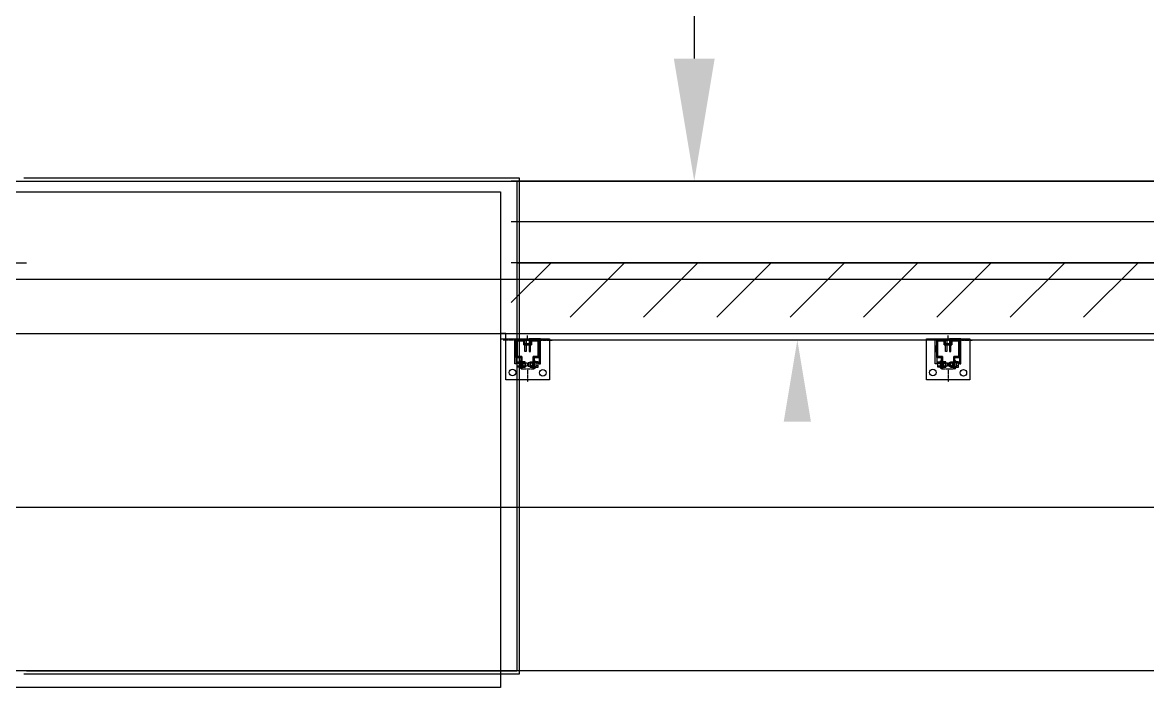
# Model space of a CAD drawing. Header units: millimetres. Extents: x 2191 to 43870, y 1353 to 35626.
# Drawn here: x 34415 to 36480, y 4046 to 5267 of the extents above; entities that cross this region are included whole.
import ezdxf

# ---------------------------------------------------------------- set-up
doc = ezdxf.new("R2010")
doc.units = ezdxf.units.MM
doc.linetypes.add('CENTER', pattern=[2, 1.25, -0.25, 0.25, -0.25])
for name, color, linetype in [('01-中心柱CEN', 1, 'CENTER'), ('01-標註', 252, 'Continuous'), ('03-掛片', 12, 'Continuous'), ('05-M40', 3, 'Continuous'), ('05-柱基板', 3, 'Continuous'), ('09-M6', 7, 'Continuous'), ('12-動線', 6, 'Continuous'), ('archi', 8, 'Continuous'), ('HATCH', 5, 'Continuous'), ('OPEN', 4, 'Continuous'), ('標的物', 1, 'Continuous'), ('標示', 3, 'Continuous')]:
    doc.layers.add(name, color=color, linetype=linetype)

msp = doc.modelspace()

# ---------------------------------------------------------------- linework, layer by layer
for p, q in [((35292.17754, 4695.79086, 3000), (35292.17754, 4685.79086, 3000)), ((35302.17754, 4695.79086, 3000), (35292.17754, 4695.79086, 3000)), ((35292.17754, 4695.79086, 3000), (35292.17754, 4685.79086, 3000)), ((35302.17754, 4695.79086, 3000), (35292.17754, 4695.79086, 3000)), ((35302.17754, 4685.79086, 3000), (35302.17754, 4695.79086, 3000)), ((35302.17754, 4685.79086, 3000), (35302.17754, 4695.79086, 3000)), ((35292.17754, 4685.79086, 3000), (35302.17754, 4685.79086, 3000)), ((35292.17754, 4685.79086, 3000), (35302.17754, 4685.79086, 3000)), ((15441.38937, 4378.69297), (39363.6462, 4376.69297)), ((15441.38937, 4078.69297), (39663.6462, 4076.69297))]:
    msp.add_line(p, q)
at = {"layer": '01-中心柱CEN'}
for p, q in [((35342.17754, 4683.79086, 3000), (35342.17754, 4692.33288, 3000)), ((36114.17754, 4683.79086, 3000), (36114.17754, 4692.33288, 3000)), ((35321.17754, 4683.79086, 3000), (35297.38937, 4683.79086, 3000)), ((35336.67754, 4683.79086, 3000), (35347.67754, 4683.79086, 3000)), ((35363.17754, 4683.79086, 3000), (35386.96572, 4683.79086, 3000)), ((36093.17754, 4683.79086, 3000), (36069.38937, 4683.79086, 3000)), ((36108.67754, 4683.79086, 3000), (36119.67754, 4683.79086, 3000)), ((36135.17754, 4683.79086, 3000), (36158.96572, 4683.79086, 3000)), ((35331.77754, 4630.79086, 3000), (35352.57754, 4630.79086, 3000)), ((35342.17754, 4630.79086, 3000), (35342.17754, 4607.0495, 3000)), ((36103.77754, 4630.79086, 3000), (36124.57754, 4630.79086, 3000)), ((36114.17754, 4630.79086, 3000), (36114.17754, 4607.0495, 3000))]:
    msp.add_line(p, q, dxfattribs=at)
at = {"layer": '01-標註'}
msp.add_line((35956.95201, 4683.79086, 3000), (35777.33712, 4683.79086, 3000), dxfattribs=at)
at = {"layer": '01-標註', "lineweight": 50}
msp.add_solid([(35812.33712, 4533.79086, 3000), (35862.33712, 4533.79086, 3000), (35837.33712, 4683.79086, 3000)], dxfattribs=at)
at = {"layer": '03-掛片'}
for p, q in [((35321.17754, 4672.76892, 3000), (35318.67754, 4672.76892, 3000)), ((35363.17754, 4672.76892, 3000), (35365.67754, 4672.76892, 3000)), ((36093.17754, 4672.76892, 3000), (36090.67754, 4672.76892, 3000)), ((36135.17754, 4672.76892, 3000), (36137.67754, 4672.76892, 3000)), ((35321.17754, 4667.79086, 3000), (35318.67754, 4667.79086, 3000)), ((35321.17754, 4662.81281, 3000), (35318.67754, 4662.81281, 3000)), ((35363.17754, 4667.79086, 3000), (35365.67754, 4667.79086, 3000)), ((35363.17754, 4662.81281, 3000), (35365.67754, 4662.81281, 3000)), ((36093.17754, 4667.79086, 3000), (36090.67754, 4667.79086, 3000)), ((36093.17754, 4662.81281, 3000), (36090.67754, 4662.81281, 3000)), ((36135.17754, 4667.79086, 3000), (36137.67754, 4667.79086, 3000)), ((36135.17754, 4662.81281, 3000), (36137.67754, 4662.81281, 3000))]:
    msp.add_line(p, q, dxfattribs=at)
at = {"layer": '03-掛片', "elevation": 3000}
for points in [[(35337.17754, 4686.29086), (35339.67754, 4686.29086), (35339.67754, 4662.79086), (35337.17754, 4662.79086), (35337.17754, 4683.79086), (35321.17754, 4683.79086), (35321.17754, 4640.29086), (35318.67754, 4640.29086), (35318.67754, 4686.29086), (35338.17754, 4686.29086)], [(35347.17754, 4686.29086), (35344.67754, 4686.29086), (35344.67754, 4662.79086), (35347.17754, 4662.79086), (35347.17754, 4683.79086), (35363.17754, 4683.79086), (35363.17754, 4640.29086), (35365.67754, 4640.29086), (35365.67754, 4686.29086), (35346.17754, 4686.29086)], [(36109.17754, 4686.29086), (36111.67754, 4686.29086), (36111.67754, 4662.79086), (36109.17754, 4662.79086), (36109.17754, 4683.79086), (36093.17754, 4683.79086), (36093.17754, 4640.29086), (36090.67754, 4640.29086), (36090.67754, 4686.29086), (36110.17754, 4686.29086)], [(36119.17754, 4686.29086), (36116.67754, 4686.29086), (36116.67754, 4662.79086), (36119.17754, 4662.79086), (36119.17754, 4683.79086), (36135.17754, 4683.79086), (36135.17754, 4640.29086), (36137.67754, 4640.29086), (36137.67754, 4686.29086), (36118.17754, 4686.29086)]]:
    msp.add_lwpolyline(points, dxfattribs=at)
at = {"layer": '03-掛片', "lineweight": -3, "elevation": 3000}
for points in [[(35318.67754, 4672.76892), (35318.67754, 4662.81281), (35321.17754, 4662.81281), (35321.17754, 4672.76892)], [(35363.17754, 4672.76892), (35363.17754, 4662.81281), (35365.67754, 4662.81281), (35365.67754, 4672.76892)], [(36090.67754, 4672.76892), (36090.67754, 4662.81281), (36093.17754, 4662.81281), (36093.17754, 4672.76892)], [(36135.17754, 4672.76892), (36135.17754, 4662.81281), (36137.67754, 4662.81281), (36137.67754, 4672.76892)], [(35318.67754, 4667.79086), (35318.67754, 4662.81281), (35321.17754, 4662.81281), (35321.17754, 4667.79086)], [(35363.17754, 4667.79086), (35363.17754, 4662.81281), (35365.67754, 4662.81281), (35365.67754, 4667.79086)], [(36090.67754, 4667.79086), (36090.67754, 4662.81281), (36093.17754, 4662.81281), (36093.17754, 4667.79086)], [(36135.17754, 4667.79086), (36135.17754, 4662.81281), (36137.67754, 4662.81281), (36137.67754, 4667.79086)]]:
    msp.add_lwpolyline(points, close=True, dxfattribs=at)
at = {"layer": '05-M40'}
for p, q in [((35322.77754, 4671.04086, 3000), (35321.17754, 4671.04086, 3000)), ((35347.67754, 4676.79086, 3000), (35347.67754, 4675.19086, 3000)), ((36094.77754, 4671.04086, 3000), (36093.17754, 4671.04086, 3000)), ((36119.67754, 4676.79086, 3000), (36119.67754, 4675.19086, 3000)), ((35322.77754, 4667.79086, 3000), (35321.17754, 4667.79086, 3000)), ((35322.77754, 4664.54086, 3000), (35321.17754, 4664.54086, 3000)), ((36094.77754, 4667.79086, 3000), (36093.17754, 4667.79086, 3000)), ((36094.77754, 4664.54086, 3000), (36093.17754, 4664.54086, 3000)), ((35330.17754, 4642.29088, 3000), (35331.77754, 4642.29088, 3000)), ((35330.17754, 4638.79088, 3000), (35331.77754, 4638.79088, 3000)), ((35330.17754, 4635.29088, 3000), (35331.77754, 4635.29088, 3000)), ((35352.57754, 4642.29088, 3000), (35354.17754, 4642.29088, 3000)), ((35352.57754, 4638.79088, 3000), (35354.17754, 4638.79088, 3000)), ((35352.57754, 4635.29088, 3000), (35354.17754, 4635.29088, 3000)), ((36102.17754, 4642.29088, 3000), (36103.77754, 4642.29088, 3000)), ((36102.17754, 4638.79088, 3000), (36103.77754, 4638.79088, 3000)), ((36102.17754, 4635.29088, 3000), (36103.77754, 4635.29088, 3000)), ((36124.57754, 4642.29088, 3000), (36126.17754, 4642.29088, 3000)), ((36124.57754, 4638.79088, 3000), (36126.17754, 4638.79088, 3000)), ((36124.57754, 4635.29088, 3000), (36126.17754, 4635.29088, 3000))]:
    msp.add_line(p, q, dxfattribs=at)
at = {"layer": '05-M40', "elevation": 3000}
for points in [[(35330.17754, 4653.39086), (35331.77754, 4653.39086), (35331.77754, 4630.79086), (35330.17754, 4630.79086), (35330.17754, 4651.79086), (35321.17754, 4651.79086), (35321.17754, 4683.79086), (35336.67754, 4683.79086), (35336.67754, 4676.79086), (35347.67754, 4676.79086), (35347.67754, 4683.79086), (35363.17754, 4683.79086), (35363.17754, 4651.79086), (35354.17754, 4651.79086), (35354.17754, 4630.79086), (35352.57754, 4630.79086), (35352.57754, 4653.39086), (35361.57754, 4653.39086), (35361.57754, 4682.19086), (35349.27754, 4682.19086), (35349.27754, 4675.19086), (35335.07754, 4675.19086), (35335.07754, 4682.19086), (35322.77754, 4682.19086), (35322.77754, 4653.39086), (35331.77754, 4653.39086), (35331.77754, 4651.79086)], [(35354.17754, 4653.39086), (35352.57754, 4653.39086), (35352.57754, 4630.79086), (35354.17754, 4630.79086), (35354.17754, 4651.79086), (35363.17754, 4651.79086), (35363.17754, 4683.79086), (35347.67754, 4683.79086), (35347.67754, 4676.79086), (35336.67754, 4676.79086), (35336.67754, 4683.79086), (35321.17754, 4683.79086), (35321.17754, 4651.79086), (35330.17754, 4651.79086), (35330.17754, 4630.79086), (35331.77754, 4630.79086), (35331.77754, 4653.39086), (35322.77754, 4653.39086), (35322.77754, 4682.19086), (35335.07754, 4682.19086), (35335.07754, 4675.19086), (35349.27754, 4675.19086), (35349.27754, 4682.19086), (35361.57754, 4682.19086), (35361.57754, 4653.39086), (35352.57754, 4653.39086), (35352.57754, 4651.79086)], [(36102.17754, 4653.39086), (36103.77754, 4653.39086), (36103.77754, 4630.79086), (36102.17754, 4630.79086), (36102.17754, 4651.79086), (36093.17754, 4651.79086), (36093.17754, 4683.79086), (36108.67754, 4683.79086), (36108.67754, 4676.79086), (36119.67754, 4676.79086), (36119.67754, 4683.79086), (36135.17754, 4683.79086), (36135.17754, 4651.79086), (36126.17754, 4651.79086), (36126.17754, 4630.79086), (36124.57754, 4630.79086), (36124.57754, 4653.39086), (36133.57754, 4653.39086), (36133.57754, 4682.19086), (36121.27754, 4682.19086), (36121.27754, 4675.19086), (36107.07754, 4675.19086), (36107.07754, 4682.19086), (36094.77754, 4682.19086), (36094.77754, 4653.39086), (36103.77754, 4653.39086), (36103.77754, 4651.79086)], [(36126.17754, 4653.39086), (36124.57754, 4653.39086), (36124.57754, 4630.79086), (36126.17754, 4630.79086), (36126.17754, 4651.79086), (36135.17754, 4651.79086), (36135.17754, 4683.79086), (36119.67754, 4683.79086), (36119.67754, 4676.79086), (36108.67754, 4676.79086), (36108.67754, 4683.79086), (36093.17754, 4683.79086), (36093.17754, 4651.79086), (36102.17754, 4651.79086), (36102.17754, 4630.79086), (36103.77754, 4630.79086), (36103.77754, 4653.39086), (36094.77754, 4653.39086), (36094.77754, 4682.19086), (36107.07754, 4682.19086), (36107.07754, 4675.19086), (36121.27754, 4675.19086), (36121.27754, 4682.19086), (36133.57754, 4682.19086), (36133.57754, 4653.39086), (36124.57754, 4653.39086), (36124.57754, 4651.79086)]]:
    msp.add_lwpolyline(points, dxfattribs=at)
at = {"layer": '05-M40', "lineweight": -3, "elevation": 3000}
for points in [[(35321.17754, 4671.04086), (35321.17754, 4664.54086), (35322.77754, 4664.54086), (35322.77754, 4671.04086)], [(35347.67754, 4676.79086), (35347.67754, 4675.19086), (35336.67754, 4675.19086), (35336.67754, 4676.79086)], [(35342.17754, 4675.19086), (35347.67754, 4675.19086), (35347.67754, 4676.79086), (35342.17754, 4676.79086)], [(35361.57754, 4671.04086), (35361.57754, 4664.54086), (35363.17754, 4664.54086), (35363.17754, 4671.04086)], [(36093.17754, 4671.04086), (36093.17754, 4664.54086), (36094.77754, 4664.54086), (36094.77754, 4671.04086)], [(36119.67754, 4676.79086), (36119.67754, 4675.19086), (36108.67754, 4675.19086), (36108.67754, 4676.79086)], [(36114.17754, 4675.19086), (36119.67754, 4675.19086), (36119.67754, 4676.79086), (36114.17754, 4676.79086)], [(36133.57754, 4671.04086), (36133.57754, 4664.54086), (36135.17754, 4664.54086), (36135.17754, 4671.04086)], [(35321.17754, 4667.79086), (35321.17754, 4664.54086), (35322.77754, 4664.54086), (35322.77754, 4667.79086)], [(35361.57754, 4667.79086), (35361.57754, 4664.54086), (35363.17754, 4664.54086), (35363.17754, 4667.79086)], [(36093.17754, 4667.79086), (36093.17754, 4664.54086), (36094.77754, 4664.54086), (36094.77754, 4667.79086)], [(36133.57754, 4667.79086), (36133.57754, 4664.54086), (36135.17754, 4664.54086), (36135.17754, 4667.79086)], [(35330.17754, 4642.29088), (35330.17754, 4635.29088), (35331.77754, 4635.29088), (35331.77754, 4642.29088)], [(35330.17754, 4638.79088), (35330.17754, 4635.29088), (35331.77754, 4635.29088), (35331.77754, 4638.79088)], [(35354.17754, 4642.29088), (35354.17754, 4635.29088), (35352.57754, 4635.29088), (35352.57754, 4642.29088)], [(35354.17754, 4638.79088), (35354.17754, 4635.29088), (35352.57754, 4635.29088), (35352.57754, 4638.79088)], [(36102.17754, 4642.29088), (36102.17754, 4635.29088), (36103.77754, 4635.29088), (36103.77754, 4642.29088)], [(36102.17754, 4638.79088), (36102.17754, 4635.29088), (36103.77754, 4635.29088), (36103.77754, 4638.79088)], [(36126.17754, 4642.29088), (36126.17754, 4635.29088), (36124.57754, 4635.29088), (36124.57754, 4642.29088)], [(36126.17754, 4638.79088), (36126.17754, 4635.29088), (36124.57754, 4635.29088), (36124.57754, 4638.79088)]]:
    msp.add_lwpolyline(points, close=True, dxfattribs=at)
at = {"layer": '05-柱基板', "elevation": 3000}
for points in [[(35382.17754, 4610.79086), (35302.17754, 4610.79086), (35302.17754, 4685.79086), (35382.17754, 4685.79086)], [(36154.17754, 4610.79086), (36074.17754, 4610.79086), (36074.17754, 4685.79086), (36154.17754, 4685.79086)]]:
    msp.add_lwpolyline(points, close=True, dxfattribs=at)
at = {"layer": '05-柱基板', "lineweight": -3}
for centre in [(35314.17754, 4624.29086, 3000), (35370.17754, 4623.79086, 3000), (36086.17754, 4624.29086, 3000), (36142.17754, 4623.79086, 3000)]:
    msp.add_circle(centre, 6, dxfattribs=at)
at = {"layer": '09-M6'}
for p, q in [((35322.97754, 4641.29086, 3000), (35327.27754, 4641.29086, 3000)), ((35322.97754, 4636.29086, 3000), (35327.27754, 4636.29086, 3000)), ((35361.37754, 4641.29086, 3000), (35357.07754, 4641.29086, 3000)), ((35361.37754, 4636.29086, 3000), (35357.07754, 4636.29086, 3000)), ((36094.97754, 4641.29086, 3000), (36099.27754, 4641.29086, 3000)), ((36094.97754, 4636.29086, 3000), (36099.27754, 4636.29086, 3000)), ((36133.37754, 4641.29086, 3000), (36129.07754, 4641.29086, 3000)), ((36133.37754, 4636.29086, 3000), (36129.07754, 4636.29086, 3000))]:
    msp.add_line(p, q, dxfattribs=at)
at = {"layer": '09-M6', "elevation": 3000}
for points in [[(35328.97754, 4641.79086), (35340.97754, 4641.79086), (35340.97754, 4635.79086), (35328.97754, 4635.79086), (35328.97754, 4631.79086), (35328.77754, 4631.79086), (35327.27754, 4633.79086), (35322.97754, 4633.79086), (35322.97754, 4643.79086), (35327.27754, 4643.79086), (35328.77754, 4645.79086), (35328.97754, 4645.79086)], [(35327.27754, 4643.79086), (35327.27754, 4633.79086), (35322.97754, 4633.79086), (35322.97754, 4643.79086)], [(35333.47754, 4643.79086), (35331.97754, 4644.79086), (35331.77754, 4644.79086), (35331.77754, 4632.79086), (35331.97754, 4632.79086), (35333.47754, 4633.79086), (35337.77754, 4633.79086), (35337.77754, 4643.79086)], [(35333.47754, 4643.79086), (35333.47754, 4633.79086), (35337.77754, 4633.79086), (35337.77754, 4643.79086)], [(35337.77754, 4643.79086), (35333.47754, 4643.79086), (35333.47754, 4636.29086), (35337.77754, 4636.29086)], [(35337.77754, 4633.79086), (35333.47754, 4633.79086), (35333.47754, 4641.29086), (35337.77754, 4641.29086)], [(35355.37754, 4641.79086), (35343.37754, 4641.79086), (35343.37754, 4635.79086), (35355.37754, 4635.79086), (35355.37754, 4631.79086), (35355.57754, 4631.79086), (35357.07754, 4633.79086), (35361.37754, 4633.79086), (35361.37754, 4643.79086), (35357.07754, 4643.79086), (35355.57754, 4645.79086), (35355.37754, 4645.79086)], [(35350.87754, 4643.79086), (35352.37754, 4644.79086), (35352.57754, 4644.79086), (35352.57754, 4632.79086), (35352.37754, 4632.79086), (35350.87754, 4633.79086), (35346.57754, 4633.79086), (35346.57754, 4643.79086)], [(35350.87754, 4643.79086), (35350.87754, 4633.79086), (35346.57754, 4633.79086), (35346.57754, 4643.79086)], [(35346.57754, 4643.79086), (35350.87754, 4643.79086), (35350.87754, 4636.29086), (35346.57754, 4636.29086)], [(35346.57754, 4633.79086), (35350.87754, 4633.79086), (35350.87754, 4641.29086), (35346.57754, 4641.29086)], [(35357.07754, 4643.79086), (35357.07754, 4633.79086), (35361.37754, 4633.79086), (35361.37754, 4643.79086)], [(36100.97754, 4641.79086), (36112.97754, 4641.79086), (36112.97754, 4635.79086), (36100.97754, 4635.79086), (36100.97754, 4631.79086), (36100.77754, 4631.79086), (36099.27754, 4633.79086), (36094.97754, 4633.79086), (36094.97754, 4643.79086), (36099.27754, 4643.79086), (36100.77754, 4645.79086), (36100.97754, 4645.79086)], [(36099.27754, 4643.79086), (36099.27754, 4633.79086), (36094.97754, 4633.79086), (36094.97754, 4643.79086)], [(36105.47754, 4643.79086), (36103.97754, 4644.79086), (36103.77754, 4644.79086), (36103.77754, 4632.79086), (36103.97754, 4632.79086), (36105.47754, 4633.79086), (36109.77754, 4633.79086), (36109.77754, 4643.79086)], [(36105.47754, 4643.79086), (36105.47754, 4633.79086), (36109.77754, 4633.79086), (36109.77754, 4643.79086)], [(36109.77754, 4643.79086), (36105.47754, 4643.79086), (36105.47754, 4636.29086), (36109.77754, 4636.29086)], [(36109.77754, 4633.79086), (36105.47754, 4633.79086), (36105.47754, 4641.29086), (36109.77754, 4641.29086)], [(36127.37754, 4641.79086), (36115.37754, 4641.79086), (36115.37754, 4635.79086), (36127.37754, 4635.79086), (36127.37754, 4631.79086), (36127.57754, 4631.79086), (36129.07754, 4633.79086), (36133.37754, 4633.79086), (36133.37754, 4643.79086), (36129.07754, 4643.79086), (36127.57754, 4645.79086), (36127.37754, 4645.79086)], [(36122.87754, 4643.79086), (36124.37754, 4644.79086), (36124.57754, 4644.79086), (36124.57754, 4632.79086), (36124.37754, 4632.79086), (36122.87754, 4633.79086), (36118.57754, 4633.79086), (36118.57754, 4643.79086)], [(36122.87754, 4643.79086), (36122.87754, 4633.79086), (36118.57754, 4633.79086), (36118.57754, 4643.79086)], [(36118.57754, 4643.79086), (36122.87754, 4643.79086), (36122.87754, 4636.29086), (36118.57754, 4636.29086)], [(36118.57754, 4633.79086), (36122.87754, 4633.79086), (36122.87754, 4641.29086), (36118.57754, 4641.29086)], [(36129.07754, 4643.79086), (36129.07754, 4633.79086), (36133.37754, 4633.79086), (36133.37754, 4643.79086)]]:
    msp.add_lwpolyline(points, close=True, dxfattribs=at)
at = {"layer": '12-動線'}
for p, q in [((36114.17754, 4683.79086, 3000), (35342.17754, 4683.79086, 3000)), ((36886.17754, 4683.79086, 3000), (36114.17754, 4683.79086, 3000))]:
    msp.add_line(p, q, dxfattribs=at)
at = {"layer": 'archi', "color": 7}
for p, q in [((28222.17754, 4975.79086, 3000), (34422.17754, 4975.79086, 3000)), ((34422.17754, 4975.79086, 3000), (35322.17754, 4975.79086, 3000)), ((35322.17754, 4975.79086, 3000), (35322.17754, 4075.79086, 3000)), ((35322.17754, 4975.79086, 3000), (38422.17754, 4975.79086, 3000)), ((28222.17754, 4825.79086, 3000), (34422.17754, 4825.79086, 3000)), ((35322.17754, 4825.79086, 3000), (38272.17754, 4825.79086, 3000)), ((35322.17754, 4075.79086, 3000), (34422.17754, 4075.79086, 3000))]:
    msp.add_line(p, q, dxfattribs=at)
at = {"layer": 'HATCH', "linetype": 'Continuous'}
for p, q in [((35312.17754, 4752.71077, -2021.14843), (35385.25794, 4825.79117, -2021.14843)), ((35419.96101, 4725.79039, -2021.14843), (35519.96177, 4825.79116, -2021.14843)), ((35554.66485, 4725.79039, -2021.14843), (35654.6656, 4825.79115, -2021.14843)), ((35689.36869, 4725.79039, -2021.14843), (35789.36943, 4825.79113, -2021.14843)), ((35824.07253, 4725.79039, -2021.14843), (35924.07325, 4825.79112, -2021.14843)), ((35958.77637, 4725.79039, -2021.14843), (36058.77708, 4825.7911, -2021.14843)), ((36093.48021, 4725.79039, -2021.14843), (36193.48091, 4825.79109, -2021.14843)), ((36228.18406, 4725.79039, -2021.14843), (36328.18473, 4825.79107, -2021.14843)), ((36362.8879, 4725.79039, -2021.14843), (36462.88856, 4825.79106, -2021.14843))]:
    msp.add_line(p, q, dxfattribs=at)
at = {"layer": 'OPEN', "linetype": 'ByBlock'}
for p, q in [((37397.58195, 4975.79082, 3000), (35312.17754, 4975.79086, 3000)), ((37397.58195, 4825.79079, 3000), (35312.17754, 4825.79083, 3000))]:
    msp.add_line(p, q, dxfattribs=at)
at = {"layer": 'OPEN'}
msp.add_line((37397.58195, 4900.79082, 3000), (35312.17754, 4900.79086, 3000), dxfattribs=at)
at = {"layer": '標的物'}
for p, q in [((35327.17754, 4980.79086, 3000), (34417.17754, 4980.79086, 3000)), ((35327.17754, 4070.79086, 3000), (35327.17754, 4980.79086, 3000)), ((15030.17754, 4975.79086, 3000), (38422.17754, 4975.79086, 3000)), ((34382.17754, 4955.79086, 3000), (35292.17754, 4955.79086, 3000)), ((35292.17754, 4955.79086, 3000), (35292.17754, 4045.79086, 3000)), ((21242.17754, 4795.79086, 3000), (38262.17754, 4795.79086, 3000)), ((21242.17754, 4695.79086, 3000), (38162.17754, 4695.79086, 3000)), ((34417.17754, 4070.79086, 3000), (35327.17754, 4070.79086, 3000)), ((35292.17754, 4045.79086, 3000), (34382.17754, 4045.79086, 3000))]:
    msp.add_line(p, q, dxfattribs=at)
at = {"layer": '標示'}
for p, q in [((35648.05892, 6550.79086), (35648.05892, 5200.79086)), ((37431.92962, 4975.79086), (35603.05892, 4975.79086))]:
    msp.add_line(p, q, dxfattribs=at)
at = {"layer": '標示', "lineweight": 50}
msp.add_solid([(35610.55892, 5200.79086), (35685.55892, 5200.79086), (35648.05892, 4975.79086)], dxfattribs=at)

doc.saveas('drawing.dxf')
